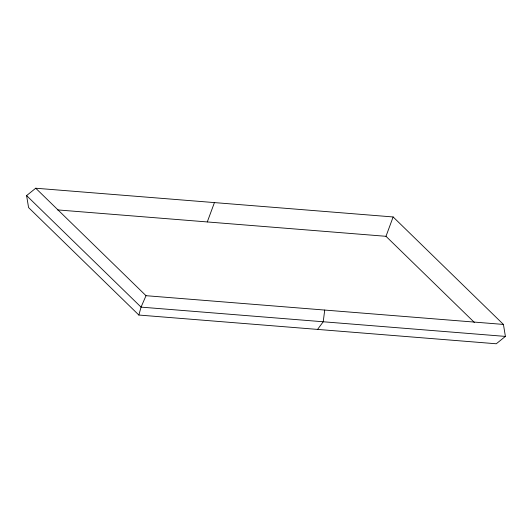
<?xml version="1.0" encoding="UTF-8"?>
<svg xmlns="http://www.w3.org/2000/svg" width="532" height="532" viewBox="0 0 532 532"><rect width="100%" height="100%" fill="white"/><g stroke="black" fill="none" stroke-linecap="round" stroke-linejoin="round"><path stroke-width="0.8" d="M324.72 310.056L323.23 321.767L317.564 329.408M138.859 315.044L141.053 307.124L146.014 295.692L35.73 188.228L26.6 195.59L28.575 207.573L138.859 315.044L496.27 343.772L505.4 336.41L503.425 324.427L393.141 216.956L35.73 188.228M207.28 221.944L214.436 202.592M474.331 322.392L385.986 236.308L393.141 216.956M57.536 209.901L385.986 236.308M146.014 295.692L503.425 324.427M505.4 336.41L141.053 307.124L26.6 195.59"/></g></svg>
